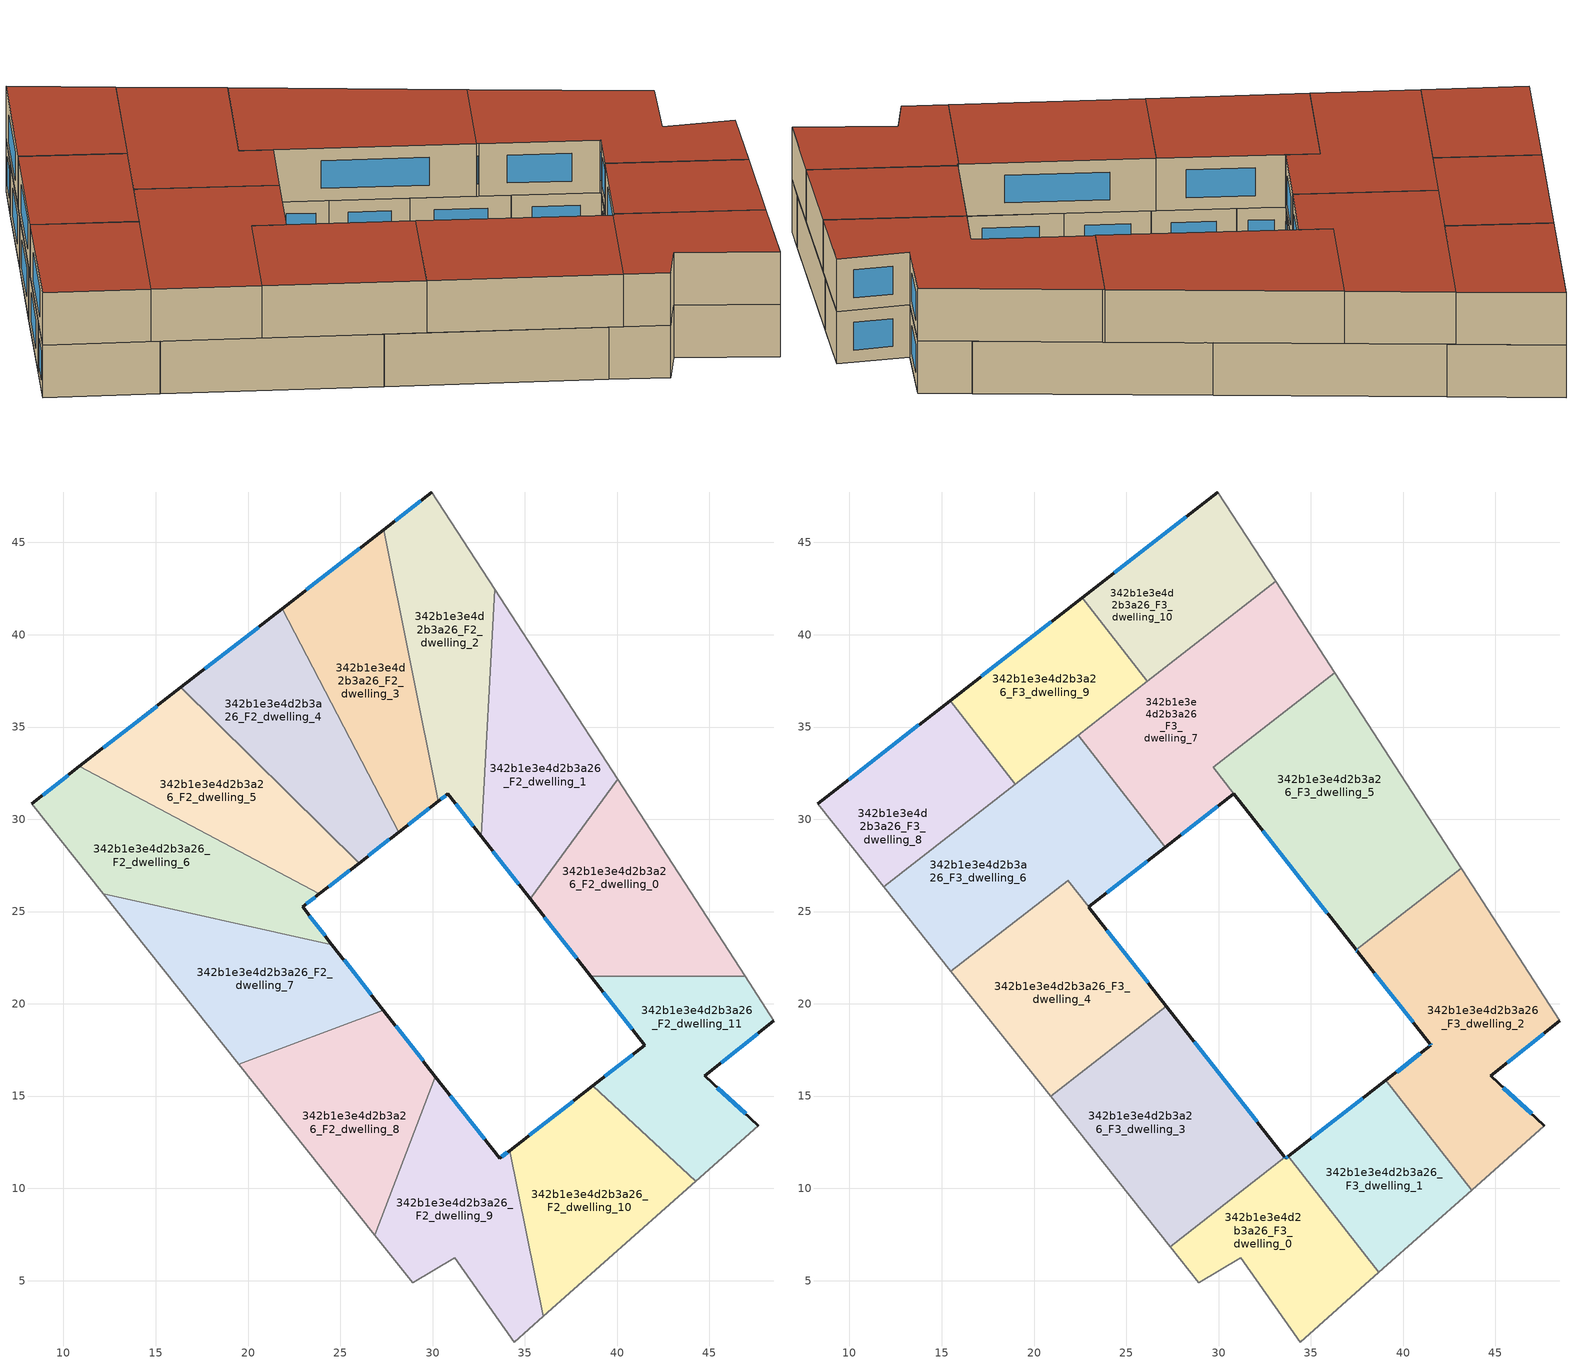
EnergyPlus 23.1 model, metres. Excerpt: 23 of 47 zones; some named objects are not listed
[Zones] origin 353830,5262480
342b1e3e4d2b3a26_F2_dwelling_0
 floor to 342b1e3e4d2b3a26_F1_dwelling_0 (EU_floor_Construction): 40.04,32.16 46.94,21.5 38.57,21.5 35.29,25.68 z6
 wall outside (EU_wall_Construction): 35.29,25.68 38.57,21.5 z6:9
 wall adiabatic (EU_wall_Construction): 46.94,21.5 40.04,32.16 z6:9
 wall to 342b1e3e4d2b3a26_F2_dwelling_11 (EU_wall_Construction): 38.57,21.5 46.94,21.5 z6:9
 wall to 342b1e3e4d2b3a26_F2_dwelling_1 (EU_wall_Construction): 40.04,32.16 35.29,25.68 z6:9
 window (EU_Window_Construction): 36.06,24.7 37.8,22.48 z6.7:8.3
342b1e3e4d2b3a26_F2_dwelling_1
 floor to 342b1e3e4d2b3a26_F1_dwelling_1 (EU_floor_Construction): 33.37,42.47 40.04,32.16 35.29,25.68 32.64,29.07 z6
 wall outside (EU_wall_Construction): 32.64,29.07 35.29,25.68 z6:9
 wall to 342b1e3e4d2b3a26_F2_dwelling_2 (EU_wall_Construction): 33.37,42.47 32.64,29.07 z6:9
 wall adiabatic (EU_wall_Construction): 40.04,32.16 33.37,42.47 z6:9
 window (EU_Window_Construction): 33.26,28.27 34.67,26.48 z6.7:8.3
342b1e3e4d2b3a26_F2_dwelling_10
 floor to 342b1e3e4d2b3a26_F1_dwelling_10 (EU_floor_Construction): 44.26,10.4 36.01,3.08 34.17,12.04 38.68,15.55 z6
 wall outside (EU_wall_Construction): 38.68,15.55 34.17,12.04 z6:9
 wall to 342b1e3e4d2b3a26_F2_dwelling_11 (EU_wall_Construction): 44.26,10.4 38.68,15.55 z6:9
 wall adiabatic (EU_wall_Construction): 36.01,3.08 44.26,10.4 z6:9
 wall to 342b1e3e4d2b3a26_F2_dwelling_9 (EU_wall_Construction): 34.17,12.04 36.01,3.08 z6:9
 window (EU_Window_Construction): 37.62,14.73 35.23,12.87 z6.7:8.3
342b1e3e4d2b3a26_F2_dwelling_11
 floor to 342b1e3e4d2b3a26_F1_dwelling_11 (EU_floor_Construction): 46.94,21.5 48.5,19.09 44.76,16.09 47.65,13.4 44.26,10.4 38.68,15.55 41.51,17.76 38.57,21.5 z6
 wall outside (EU_wall_Construction): 38.57,21.5 41.51,17.76 38.68,15.55 / 47.65,13.4 44.76,16.09 48.5,19.09 z6:9
 wall adiabatic (EU_wall_Construction): 48.5,19.09 46.94,21.5 / 44.26,10.4 47.65,13.4 z6:9
 window (EU_Window_Construction): 40.84,17.24 39.34,16.07 / 39.26,20.62 40.82,18.64 / 45.64,16.8 47.62,18.39 / 46.97,14.03 45.44,15.46 z6.7:8.3
342b1e3e4d2b3a26_F2_dwelling_2
 floor to 342b1e3e4d2b3a26_F1_dwelling_2 (EU_floor_Construction): 29.97,47.73 33.37,42.47 32.64,29.07 30.83,31.38 30.32,30.98 27.35,45.7 z6
 wall outside (EU_wall_Construction): 30.32,30.98 30.83,31.38 32.64,29.07 / 29.97,47.73 27.35,45.7 z6:9
 wall to 342b1e3e4d2b3a26_F2_dwelling_3 (EU_wall_Construction): 27.35,45.7 30.32,30.98 z6:9
 wall adiabatic (EU_wall_Construction): 33.37,42.47 29.97,47.73 z6:9
 window (EU_Window_Construction): 31.26,30.83 32.22,29.61 / 30.44,31.07 30.71,31.28 / 29.35,47.26 27.97,46.18 z6.7:8.3
 ceiling adiabatic (EU_roof_Construction): 32.64,29.07 32.98,35.37 29.92,32.98 30.04,32.39 z9
342b1e3e4d2b3a26_F2_dwelling_3
 floor to 342b1e3e4d2b3a26_F1_dwelling_3 (EU_floor_Construction): 27.35,45.7 30.32,30.98 28.17,29.3 21.86,41.42 z6
 wall outside (EU_wall_Construction): 28.17,29.3 30.32,30.98 / 27.35,45.7 21.86,41.42 z6:9
 wall to 342b1e3e4d2b3a26_F2_dwelling_4 (EU_wall_Construction): 21.86,41.42 28.17,29.3 z6:9
 window (EU_Window_Construction): 28.67,29.7 29.81,30.59 / 26.06,44.7 23.15,42.43 z6.7:8.3
 ceiling adiabatic (EU_roof_Construction): 30.04,32.39 29.92,32.98 29.7,32.82 z9; 28.62,39.41 27.35,45.7 22.61,42.01 26.14,37.48 z9
342b1e3e4d2b3a26_F2_dwelling_4
 floor to 342b1e3e4d2b3a26_F1_dwelling_4 (EU_floor_Construction): 21.86,41.42 28.17,29.3 26.01,27.63 16.36,37.14 z6
 wall outside (EU_wall_Construction): 26.01,27.63 28.17,29.3 / 21.86,41.42 16.36,37.14 z6:9
 wall to 342b1e3e4d2b3a26_F2_dwelling_5 (EU_wall_Construction): 16.36,37.14 26.01,27.63 z6:9
 window (EU_Window_Construction): 26.52,28.02 27.66,28.91 / 20.57,40.42 17.65,38.15 z6.7:8.3
342b1e3e4d2b3a26_F2_dwelling_5
 floor to 342b1e3e4d2b3a26_F1_dwelling_5 (EU_floor_Construction): 26.01,27.63 23.86,25.95 10.87,32.86 16.36,37.14 z6
 wall outside (EU_wall_Construction): 23.86,25.95 26.01,27.63 / 16.36,37.14 10.87,32.86 z6:9
 wall to 342b1e3e4d2b3a26_F2_dwelling_6 (EU_wall_Construction): 10.87,32.86 23.86,25.95 z6:9
 window (EU_Window_Construction): 24.37,26.35 25.51,27.24 / 15.07,36.14 12.16,33.87 z6.7:8.3
342b1e3e4d2b3a26_F2_dwelling_6
 floor to 342b1e3e4d2b3a26_F1_dwelling_6 (EU_floor_Construction): 23.86,25.95 22.95,25.25 24.55,23.21 12.14,25.97 8.27,30.84 10.87,32.86 z6
 wall outside (EU_wall_Construction): 24.55,23.21 22.95,25.25 23.86,25.95 / 10.87,32.86 8.27,30.84 z6:9
 wall to 342b1e3e4d2b3a26_F2_dwelling_7 (EU_wall_Construction): 12.14,25.97 24.55,23.21 z6:9
 wall adiabatic (EU_wall_Construction): 8.27,30.84 12.14,25.97 z6:9
 window (EU_Window_Construction): 23.17,25.41 23.65,25.79 / 24.17,23.69 23.33,24.77 / 10.26,32.39 8.88,31.31 z6.7:8.3
342b1e3e4d2b3a26_F2_dwelling_7
 floor to 342b1e3e4d2b3a26_F1_dwelling_7 (EU_floor_Construction): 24.55,23.21 27.33,19.67 19.5,16.73 12.14,25.97 z6
 wall outside (EU_wall_Construction): 27.33,19.67 24.55,23.21 z6:9
 wall to 342b1e3e4d2b3a26_F2_dwelling_8 (EU_wall_Construction): 19.5,16.73 27.33,19.67 z6:9
 wall adiabatic (EU_wall_Construction): 12.14,25.97 19.5,16.73 z6:9
 window (EU_Window_Construction): 26.68,20.5 25.2,22.38 z6.7:8.3
342b1e3e4d2b3a26_F2_dwelling_8
 floor to 342b1e3e4d2b3a26_F1_dwelling_8 (EU_floor_Construction): 27.33,19.67 30.15,16.06 26.88,7.47 19.5,16.73 z6
 wall outside (EU_wall_Construction): 30.15,16.06 27.33,19.67 z6:9
 wall to 342b1e3e4d2b3a26_F2_dwelling_9 (EU_wall_Construction): 26.88,7.47 30.15,16.06 z6:9
 wall adiabatic (EU_wall_Construction): 19.5,16.73 26.88,7.47 z6:9
 window (EU_Window_Construction): 29.49,16.91 27.99,18.82 z6.7:8.3
342b1e3e4d2b3a26_F2_dwelling_9
 floor to 342b1e3e4d2b3a26_F1_dwelling_9 (EU_floor_Construction): 34.17,12.04 36.01,3.08 34.42,1.67 31.21,6.24 28.92,4.89 26.88,7.47 30.15,16.06 33.63,11.62 z6
 wall outside (EU_wall_Construction): 34.17,12.04 33.63,11.62 30.15,16.06 z6:9
 wall adiabatic (EU_wall_Construction): 26.88,7.47 28.92,4.89 31.21,6.24 34.42,1.67 36.01,3.08 z6:9
 window (EU_Window_Construction): 32.81,12.67 30.97,15.02 / 34.04,11.95 33.76,11.72 z6.7:8.3
342b1e3e4d2b3a26_F3_dwelling_0
 floor to 342b1e3e4d2b3a26_F2_dwelling_9 (EU_floor_Construction): 34.4,10.93 36.01,3.08 34.42,1.67 31.21,6.24 28.92,4.89 27.38,6.84 33.59,11.68 33.63,11.62 33.77,11.73 z9
 floor to 342b1e3e4d2b3a26_F2_dwelling_10 (EU_floor_Construction): 34.4,10.93 38.67,5.44 36.01,3.08 z9
 wall outside (EU_wall_Construction): 33.77,11.74 33.63,11.62 33.59,11.68 z9:12
 wall adiabatic (EU_wall_Construction): 27.38,6.84 28.92,4.89 31.21,6.24 34.42,1.67 38.67,5.44 z9:12
 wall to 342b1e3e4d2b3a26_F3_dwelling_3 (EU_wall_Construction): 33.59,11.68 27.38,6.84 z9:12
 wall to 342b1e3e4d2b3a26_F3_dwelling_1 (EU_wall_Construction): 38.67,5.44 33.77,11.74 z9:12
 window (EU_Window_Construction): 33.62,11.64 33.6,11.66 / 33.74,11.71 33.66,11.65 z9.7:11.3
 roof outside (EU_roof_Construction): 38.67,5.44 33.77,11.74 33.63,11.62 33.59,11.68 27.38,6.84 28.92,4.89 31.21,6.24 34.42,1.67 z12
342b1e3e4d2b3a26_F3_dwelling_1
 floor to 342b1e3e4d2b3a26_F2_dwelling_10 (EU_floor_Construction): 40.92,13.48 43.7,9.91 38.67,5.44 34.4,10.93 34.17,12.04 38.68,15.55 z9
 floor to 342b1e3e4d2b3a26_F2_dwelling_9 (EU_floor_Construction): 34.17,12.04 34.4,10.93 33.77,11.73 z9
 floor to 342b1e3e4d2b3a26_F2_dwelling_11 (EU_floor_Construction): 39.07,15.86 40.92,13.48 38.68,15.55 z9
 wall outside (EU_wall_Construction): 39.07,15.86 33.77,11.74 z9:12
 wall to 342b1e3e4d2b3a26_F3_dwelling_2 (EU_wall_Construction): 43.71,9.91 39.07,15.86 z9:12
 wall adiabatic (EU_wall_Construction): 38.67,5.44 43.71,9.91 z9:12
 window (EU_Window_Construction): 37.82,14.89 35.02,12.7 z9.7:11.3
 roof outside (EU_roof_Construction): 43.71,9.91 39.07,15.86 33.77,11.74 38.67,5.44 z12
342b1e3e4d2b3a26_F3_dwelling_10
 floor adiabatic (EU_floor_Construction): 27.35,45.7 28.62,39.41 26.14,37.47 22.61,42.01 z9
 floor to 342b1e3e4d2b3a26_F2_dwelling_2 (EU_floor_Construction): 29.97,47.73 33.1,42.89 28.62,39.41 27.35,45.7 z9
 wall outside (EU_wall_Construction): 29.97,47.73 22.61,42.01 z9:12
 wall to 342b1e3e4d2b3a26_F3_dwelling_9 (EU_wall_Construction): 22.61,42.01 26.14,37.47 z9:12
 wall adiabatic (EU_wall_Construction): 33.1,42.89 29.97,47.73 z9:12
 wall to 342b1e3e4d2b3a26_F3_dwelling_7 (EU_wall_Construction): 26.14,37.47 33.1,42.89 z9:12
 window (EU_Window_Construction): 28.24,46.39 24.34,43.35 z9.7:11.3
 roof outside (EU_roof_Construction): 33.1,42.89 29.97,47.73 22.61,42.01 26.14,37.47 z12
342b1e3e4d2b3a26_F3_dwelling_2
 floor to 342b1e3e4d2b3a26_F2_dwelling_11 (EU_floor_Construction): 46.94,21.5 48.5,19.09 44.76,16.09 47.65,13.4 44.26,10.4 40.92,13.48 39.07,15.86 41.51,17.76 38.57,21.5 z9
 floor to 342b1e3e4d2b3a26_F2_dwelling_0 (EU_floor_Construction): 43.15,27.36 46.94,21.5 38.57,21.5 37.52,22.85 37.5,22.86 37.46,22.92 z9
 floor to 342b1e3e4d2b3a26_F2_dwelling_10 (EU_floor_Construction): 44.26,10.4 43.7,9.91 40.92,13.48 z9
 wall outside (EU_wall_Construction): 37.46,22.92 37.52,22.85 41.47,17.81 41.51,17.76 39.07,15.86 / 47.65,13.4 44.76,16.09 48.5,19.09 z9:12
 wall to 342b1e3e4d2b3a26_F3_dwelling_5 (EU_wall_Construction): 43.15,27.36 37.46,22.92 z9:12
 wall adiabatic (EU_wall_Construction): 48.5,19.09 43.2,27.27 43.15,27.36 / 43.71,9.91 47.65,13.4 z9:12
 window (EU_Window_Construction): 37.47,22.91 37.5,22.86 / 45.64,16.8 47.62,18.39 / 46.97,14.03 45.44,15.46 / 40.93,17.31 39.64,16.3 / 41.47,17.8 41.5,17.77 / 38.44,21.66 40.54,18.99 z9.7:11.3
 roof outside (EU_roof_Construction): 47.65,13.4 44.76,16.09 48.5,19.09 43.2,27.27 43.15,27.36 37.46,22.92 37.52,22.85 41.47,17.81 41.51,17.76 39.07,15.86 43.71,9.91 z12
342b1e3e4d2b3a26_F3_dwelling_3
 floor to 342b1e3e4d2b3a26_F2_dwelling_8 (EU_floor_Construction): 27.33,19.67 30.15,16.06 26.88,7.47 20.89,14.98 26.51,19.36 z9
 floor to 342b1e3e4d2b3a26_F2_dwelling_9 (EU_floor_Construction): 30.15,16.06 33.59,11.68 27.38,6.84 26.88,7.47 z9
 floor to 342b1e3e4d2b3a26_F2_dwelling_7 (EU_floor_Construction): 27.17,19.87 27.33,19.67 26.51,19.36 z9
 wall outside (EU_wall_Construction): 33.59,11.68 27.17,19.87 z9:12
 wall adiabatic (EU_wall_Construction): 20.89,14.98 27.38,6.84 z9:12
 wall to 342b1e3e4d2b3a26_F3_dwelling_4 (EU_wall_Construction): 27.17,19.87 20.89,14.98 z9:12
 window (EU_Window_Construction): 32.08,13.6 28.68,17.95 z9.7:11.3
 roof outside (EU_roof_Construction): 33.59,11.68 27.17,19.87 20.89,14.98 27.38,6.84 z12
342b1e3e4d2b3a26_F3_dwelling_4
 floor to 342b1e3e4d2b3a26_F2_dwelling_7 (EU_floor_Construction): 24.54,23.21 27.17,19.87 26.51,19.36 19.5,16.73 15.5,21.76 18.97,24.46 z9
 floor to 342b1e3e4d2b3a26_F2_dwelling_8 (EU_floor_Construction): 26.51,19.36 20.89,14.98 19.5,16.73 z9
 floor to 342b1e3e4d2b3a26_F2_dwelling_6 (EU_floor_Construction): 21.82,26.68 24.54,23.21 18.97,24.46 z9
 wall outside (EU_wall_Construction): 27.17,19.87 22.96,25.24 z9:12
 wall to 342b1e3e4d2b3a26_F3_dwelling_6 (EU_wall_Construction): 22.95,25.25 21.83,26.68 / 21.82,26.68 15.5,21.76 z9:12
 wall adiabatic (EU_wall_Construction): 15.5,21.76 20.89,14.98 z9:12
 window (EU_Window_Construction): 26.18,21.13 23.94,23.98 z9.7:11.3
 roof outside (EU_roof_Construction): 27.17,19.87 21.83,26.68 15.5,21.76 20.89,14.98 z12
342b1e3e4d2b3a26_F3_dwelling_5
 floor to 342b1e3e4d2b3a26_F2_dwelling_0 (EU_floor_Construction): 40.04,32.16 43.15,27.36 37.46,22.92 35.29,25.68 z9
 floor to 342b1e3e4d2b3a26_F2_dwelling_1 (EU_floor_Construction): 36.29,37.95 40.04,32.16 35.29,25.68 32.64,29.07 32.98,35.37 z9
 floor adiabatic (EU_floor_Construction): 32.98,35.37 32.64,29.07 29.7,32.82 z9
 wall outside (EU_wall_Construction): 30.83,31.37 37.46,22.92 z9:12
 wall to 342b1e3e4d2b3a26_F3_dwelling_7 (EU_wall_Construction): 29.7,32.82 30.83,31.38 / 36.29,37.95 29.71,32.82 z9:12
 wall adiabatic (EU_wall_Construction): 43.15,27.36 36.29,37.95 z9:12
 window (EU_Window_Construction): 32.39,29.39 35.9,24.91 z9.7:11.3
 roof outside (EU_roof_Construction): 43.15,27.36 36.29,37.95 29.71,32.82 37.46,22.92 z12
342b1e3e4d2b3a26_F3_dwelling_6
 floor to 342b1e3e4d2b3a26_F2_dwelling_5 (EU_floor_Construction): 26.01,27.63 23.86,25.95 16.42,29.91 20.49,33.08 z9
 floor to 342b1e3e4d2b3a26_F2_dwelling_4 (EU_floor_Construction): 22.38,34.55 27.11,28.48 26.01,27.63 20.49,33.08 z9
 floor to 342b1e3e4d2b3a26_F2_dwelling_7 (EU_floor_Construction): 18.97,24.46 15.5,21.76 12.14,25.97 z9
 floor to 342b1e3e4d2b3a26_F2_dwelling_6 (EU_floor_Construction): 21.83,26.68 18.97,24.46 12.14,25.97 11.85,26.35 16.42,29.91 23.86,25.95 22.95,25.25 z9
 wall outside (EU_wall_Construction): 22.95,25.25 27.11,28.48 z9:12
 wall to 342b1e3e4d2b3a26_F3_dwelling_7 (EU_wall_Construction): 27.11,28.48 22.38,34.55 z9:12
 wall adiabatic (EU_wall_Construction): 11.85,26.35 15.5,21.76 z9:12
 wall to 342b1e3e4d2b3a26_F3_dwelling_8 (EU_wall_Construction): 18.98,31.9 11.85,26.35 z9:12
 wall to 342b1e3e4d2b3a26_F3_dwelling_9 (EU_wall_Construction): 22.38,34.55 18.98,31.9 z9:12
 window (EU_Window_Construction): 23.93,26.01 26.13,27.72 z9.7:11.3
 roof outside (EU_roof_Construction): 22.95,25.25 27.11,28.48 22.38,34.55 11.85,26.35 15.5,21.76 21.83,26.68 z12
342b1e3e4d2b3a26_F3_dwelling_7
 floor to 342b1e3e4d2b3a26_F2_dwelling_1 (EU_floor_Construction): 33.37,42.47 36.29,37.95 32.98,35.37 z9
 floor to 342b1e3e4d2b3a26_F2_dwelling_2 (EU_floor_Construction): 33.1,42.89 33.37,42.47 32.98,35.37 29.92,32.98 28.62,39.41 z9; 30.04,32.39 30.83,31.38 30.32,30.98 z9
 floor to 342b1e3e4d2b3a26_F2_dwelling_3 (EU_floor_Construction): 28.62,39.41 29.92,32.98 29.7,32.82 30.04,32.39 30.32,30.98 28.17,29.3 24.55,36.24 z9
 floor to 342b1e3e4d2b3a26_F2_dwelling_4 (EU_floor_Construction): 24.55,36.24 28.17,29.3 27.11,28.49 22.38,34.55 z9
 wall outside (EU_wall_Construction): 27.11,28.49 30.83,31.38 z9:12
 wall adiabatic (EU_wall_Construction): 36.29,37.95 33.1,42.89 z9:12
 wall to 342b1e3e4d2b3a26_F3_dwelling_9 (EU_wall_Construction): 26.14,37.47 22.38,34.55 z9:12
 window (EU_Window_Construction): 27.99,29.16 29.96,30.7 z9.7:11.3
 roof outside (EU_roof_Construction): 30.83,31.38 29.7,32.82 36.29,37.95 33.1,42.89 22.38,34.55 27.11,28.48 z12
342b1e3e4d2b3a26_F3_dwelling_8
 floor to 342b1e3e4d2b3a26_F2_dwelling_6 (EU_floor_Construction): 16.42,29.91 11.85,26.35 8.27,30.84 10.87,32.86 z9
 floor to 342b1e3e4d2b3a26_F2_dwelling_5 (EU_floor_Construction): 15.45,36.43 18.98,31.9 16.42,29.91 10.87,32.86 z9
 wall outside (EU_wall_Construction): 15.45,36.43 8.27,30.84 z9:12
 wall adiabatic (EU_wall_Construction): 8.27,30.84 11.85,26.35 z9:12
 wall to 342b1e3e4d2b3a26_F3_dwelling_9 (EU_wall_Construction): 18.98,31.9 15.45,36.43 z9:12
 window (EU_Window_Construction): 13.77,35.12 9.96,32.15 z9.7:11.3
 roof outside (EU_roof_Construction): 18.98,31.9 15.45,36.43 8.27,30.84 11.85,26.35 z12
342b1e3e4d2b3a26_F3_dwelling_9
 floor to 342b1e3e4d2b3a26_F2_dwelling_4 (EU_floor_Construction): 21.86,41.42 24.55,36.24 20.49,33.08 16.36,37.14 z9
 floor to 342b1e3e4d2b3a26_F2_dwelling_3 (EU_floor_Construction): 22.61,42.01 26.14,37.48 24.55,36.24 21.86,41.42 z9
 floor to 342b1e3e4d2b3a26_F2_dwelling_5 (EU_floor_Construction): 20.49,33.08 18.98,31.9 15.45,36.43 16.36,37.14 z9
 wall outside (EU_wall_Construction): 22.61,42.01 15.45,36.43 z9:12
 window (EU_Window_Construction): 20.93,40.7 17.13,37.74 z9.7:11.3
 roof outside (EU_roof_Construction): 26.14,37.47 22.61,42.01 15.45,36.43 18.98,31.9 z12
[Building]
EU S2 Campaign: North Axis=0; Terrain=City; Solar Distribution=FullExterior
[Site:Location]
Budapest.Ferenc.Liszt.Intl.AP: Latitude=47.437; Longitude=19.256; Time Zone=1; Elevation=185
[SizingPeriod:WeatherFileDays]
AnnualSizingPeriod: Begin Month=1; Begin Day of Month=1; End Month=12; End Day of Month=31; Day of Week for Start Day=Monday; Use Weather File Daylight Saving Period=No; Use Weather File Rain and Snow Indicators=No
[MATERIAL]
EU_InternalMass_Material: Roughness=MediumRough; Thickness=0.1; Conductivity=1; Density=1800; Specific Heat=900; Thermal Absorptance=0.9; Solar Absorptance=0.7; Visible Absorptance=0.7
[MATERIAL:NOMASS] Roughness=MediumRough; Thermal Absorptance=0.9; Solar Absorptance=0.7; Visible Absorptance=0.7
Name | Thermal Resistance
EU_wall_NoMass | 0.832559
EU_roof_NoMass | 1.39638
EU_floor_NoMass | 0.872794
[WINDOWMATERIAL:SIMPLEGLAZINGSYSTEM]
EU_Window_SimpleGlazing: UFactor=2.79869; Solar Heat Gain Coefficient=0.75; Visible Transmittance=0.75
[CONSTRUCTION]
EU_wall_Construction: EU_wall_NoMass
EU_roof_Construction: EU_roof_NoMass
EU_floor_Construction: EU_floor_NoMass
EU_Window_Construction: EU_Window_SimpleGlazing
EU_InternalMass_Construction: EU_InternalMass_Material
[ZONE] Type=1; Multiplier=1; Ceiling Height=autocalculate; Floor Area=autocalculate; Part of Total Floor Area=Yes
Name | Volume
342b1e3e4d2b3a26_F2_dwelling_0 | 195.367
342b1e3e4d2b3a26_F3_dwelling_0 | 156.309
342b1e3e4d2b3a26_F2_dwelling_1; 342b1e3e4d2b3a26_F2_dwelling_11; 342b1e3e4d2b3a26_F2_dwelling_4 | 195.371
342b1e3e4d2b3a26_F3_dwelling_1 | 156.302
342b1e3e4d2b3a26_F2_dwelling_10 | 195.378
342b1e3e4d2b3a26_F3_dwelling_10 | 156.297
342b1e3e4d2b3a26_F2_dwelling_2; 342b1e3e4d2b3a26_F2_dwelling_8 | 195.361
342b1e3e4d2b3a26_F3_dwelling_2 | 291.253
342b1e3e4d2b3a26_F2_dwelling_3 | 195.366
342b1e3e4d2b3a26_F3_dwelling_3 | 247.203
342b1e3e4d2b3a26_F3_dwelling_4 | 207.32
342b1e3e4d2b3a26_F2_dwelling_5 | 195.37
342b1e3e4d2b3a26_F3_dwelling_5 | 293.585
342b1e3e4d2b3a26_F2_dwelling_6 | 195.386
342b1e3e4d2b3a26_F3_dwelling_6 | 263.3
342b1e3e4d2b3a26_F2_dwelling_7 | 195.387
342b1e3e4d2b3a26_F3_dwelling_7 | 260.2
342b1e3e4d2b3a26_F3_dwelling_8 | 156.31
342b1e3e4d2b3a26_F2_dwelling_9 | 195.373
342b1e3e4d2b3a26_F3_dwelling_9 | 156.301
[INTERNALMASS] Construction=EU_InternalMass_Construction
Name | Zone or ZoneList | Surface Area
342b1e3e4d2b3a26_F2_dwelling_0_EU_InternalMass | 342b1e3e4d2b3a26_F2_dwelling_0 | 65.1223
342b1e3e4d2b3a26_F2_dwelling_1_EU_InternalMass | 342b1e3e4d2b3a26_F2_dwelling_1 | 65.1238
342b1e3e4d2b3a26_F2_dwelling_2_EU_InternalMass | 342b1e3e4d2b3a26_F2_dwelling_2 | 65.1207
342b1e3e4d2b3a26_F2_dwelling_3_EU_InternalMass | 342b1e3e4d2b3a26_F2_dwelling_3 | 65.122
342b1e3e4d2b3a26_F2_dwelling_4_EU_InternalMass | 342b1e3e4d2b3a26_F2_dwelling_4 | 65.1238
342b1e3e4d2b3a26_F2_dwelling_5_EU_InternalMass | 342b1e3e4d2b3a26_F2_dwelling_5 | 65.1234
342b1e3e4d2b3a26_F2_dwelling_6_EU_InternalMass | 342b1e3e4d2b3a26_F2_dwelling_6 | 65.1287
342b1e3e4d2b3a26_F2_dwelling_7_EU_InternalMass | 342b1e3e4d2b3a26_F2_dwelling_7 | 65.1291
342b1e3e4d2b3a26_F2_dwelling_8_EU_InternalMass | 342b1e3e4d2b3a26_F2_dwelling_8 | 65.1203
342b1e3e4d2b3a26_F2_dwelling_9_EU_InternalMass | 342b1e3e4d2b3a26_F2_dwelling_9 | 65.1241
342b1e3e4d2b3a26_F2_dwelling_10_EU_InternalMass | 342b1e3e4d2b3a26_F2_dwelling_10 | 65.1258
342b1e3e4d2b3a26_F2_dwelling_11_EU_InternalMass | 342b1e3e4d2b3a26_F2_dwelling_11 | 65.1238
342b1e3e4d2b3a26_F3_dwelling_0_EU_InternalMass | 342b1e3e4d2b3a26_F3_dwelling_0 | 52.103
342b1e3e4d2b3a26_F3_dwelling_1_EU_InternalMass | 342b1e3e4d2b3a26_F3_dwelling_1 | 52.1004
342b1e3e4d2b3a26_F3_dwelling_2_EU_InternalMass | 342b1e3e4d2b3a26_F3_dwelling_2 | 97.0865
342b1e3e4d2b3a26_F3_dwelling_3_EU_InternalMass | 342b1e3e4d2b3a26_F3_dwelling_3 | 82.4009
342b1e3e4d2b3a26_F3_dwelling_4_EU_InternalMass | 342b1e3e4d2b3a26_F3_dwelling_4 | 69.1289
342b1e3e4d2b3a26_F3_dwelling_5_EU_InternalMass | 342b1e3e4d2b3a26_F3_dwelling_5 | 97.8583
342b1e3e4d2b3a26_F3_dwelling_6_EU_InternalMass | 342b1e3e4d2b3a26_F3_dwelling_6 | 87.7685
342b1e3e4d2b3a26_F3_dwelling_7_EU_InternalMass | 342b1e3e4d2b3a26_F3_dwelling_7 | 86.7521
342b1e3e4d2b3a26_F3_dwelling_8_EU_InternalMass | 342b1e3e4d2b3a26_F3_dwelling_8 | 52.1034
342b1e3e4d2b3a26_F3_dwelling_9_EU_InternalMass | 342b1e3e4d2b3a26_F3_dwelling_9 | 52.1003
342b1e3e4d2b3a26_F3_dwelling_10_EU_InternalMass | 342b1e3e4d2b3a26_F3_dwelling_10 | 52.099
[OTHEREQUIPMENT] Fuel Type=Electricity; Design Level Calculation Method=Watts/Area; Power per Zone Floor Area=1; Fraction Latent=0; Fraction Radiant=0; Fraction Lost=0; Carbon Dioxide Generation Rate=0; EndUse Subcategory=EU_Step8_InternalGains
Name | Zone or ZoneList or Space or SpaceList | Schedule
EU_Step8_InternalGain_342b1e3e4d2b3a26_F2_dwelling_0_f000 | 342b1e3e4d2b3a26_F2_dwelling_0 | EU_Step8_GainSchedule_342b1e3e4d2b3a26_F2_dwelling_0_f000
EU_Step8_InternalGain_342b1e3e4d2b3a26_F2_dwelling_1_f000 | 342b1e3e4d2b3a26_F2_dwelling_1 | EU_Step8_GainSchedule_342b1e3e4d2b3a26_F2_dwelling_1_f000
EU_Step8_InternalGain_342b1e3e4d2b3a26_F2_dwelling_2_f000 | 342b1e3e4d2b3a26_F2_dwelling_2 | EU_Step8_GainSchedule_342b1e3e4d2b3a26_F2_dwelling_2_f000
EU_Step8_InternalGain_342b1e3e4d2b3a26_F2_dwelling_3_f000 | 342b1e3e4d2b3a26_F2_dwelling_3 | EU_Step8_GainSchedule_342b1e3e4d2b3a26_F2_dwelling_3_f000
EU_Step8_InternalGain_342b1e3e4d2b3a26_F2_dwelling_4_f000 | 342b1e3e4d2b3a26_F2_dwelling_4 | EU_Step8_GainSchedule_342b1e3e4d2b3a26_F2_dwelling_4_f000
EU_Step8_InternalGain_342b1e3e4d2b3a26_F2_dwelling_5_f000 | 342b1e3e4d2b3a26_F2_dwelling_5 | EU_Step8_GainSchedule_342b1e3e4d2b3a26_F2_dwelling_5_f000
EU_Step8_InternalGain_342b1e3e4d2b3a26_F2_dwelling_6_f000 | 342b1e3e4d2b3a26_F2_dwelling_6 | EU_Step8_GainSchedule_342b1e3e4d2b3a26_F2_dwelling_6_f000
EU_Step8_InternalGain_342b1e3e4d2b3a26_F2_dwelling_7_f000 | 342b1e3e4d2b3a26_F2_dwelling_7 | EU_Step8_GainSchedule_342b1e3e4d2b3a26_F2_dwelling_7_f000
EU_Step8_InternalGain_342b1e3e4d2b3a26_F2_dwelling_8_f000 | 342b1e3e4d2b3a26_F2_dwelling_8 | EU_Step8_GainSchedule_342b1e3e4d2b3a26_F2_dwelling_8_f000
EU_Step8_InternalGain_342b1e3e4d2b3a26_F2_dwelling_9_f000 | 342b1e3e4d2b3a26_F2_dwelling_9 | EU_Step8_GainSchedule_342b1e3e4d2b3a26_F2_dwelling_9_f000
EU_Step8_InternalGain_342b1e3e4d2b3a26_F2_dwelling_10_f000 | 342b1e3e4d2b3a26_F2_dwelling_10 | EU_Step8_GainSchedule_342b1e3e4d2b3a26_F2_dwelling_10_f000
EU_Step8_InternalGain_342b1e3e4d2b3a26_F2_dwelling_11_f000 | 342b1e3e4d2b3a26_F2_dwelling_11 | EU_Step8_GainSchedule_342b1e3e4d2b3a26_F2_dwelling_11_f000
EU_Step8_InternalGain_342b1e3e4d2b3a26_F3_dwelling_0_f000 | 342b1e3e4d2b3a26_F3_dwelling_0 | EU_Step8_GainSchedule_342b1e3e4d2b3a26_F3_dwelling_0_f000
EU_Step8_InternalGain_342b1e3e4d2b3a26_F3_dwelling_1_f000 | 342b1e3e4d2b3a26_F3_dwelling_1 | EU_Step8_GainSchedule_342b1e3e4d2b3a26_F3_dwelling_1_f000
EU_Step8_InternalGain_342b1e3e4d2b3a26_F3_dwelling_2_f000 | 342b1e3e4d2b3a26_F3_dwelling_2 | EU_Step8_GainSchedule_342b1e3e4d2b3a26_F3_dwelling_2_f000
EU_Step8_InternalGain_342b1e3e4d2b3a26_F3_dwelling_3_f000 | 342b1e3e4d2b3a26_F3_dwelling_3 | EU_Step8_GainSchedule_342b1e3e4d2b3a26_F3_dwelling_3_f000
EU_Step8_InternalGain_342b1e3e4d2b3a26_F3_dwelling_4_f000 | 342b1e3e4d2b3a26_F3_dwelling_4 | EU_Step8_GainSchedule_342b1e3e4d2b3a26_F3_dwelling_4_f000
EU_Step8_InternalGain_342b1e3e4d2b3a26_F3_dwelling_5_f000 | 342b1e3e4d2b3a26_F3_dwelling_5 | EU_Step8_GainSchedule_342b1e3e4d2b3a26_F3_dwelling_5_f000
EU_Step8_InternalGain_342b1e3e4d2b3a26_F3_dwelling_6_f000 | 342b1e3e4d2b3a26_F3_dwelling_6 | EU_Step8_GainSchedule_342b1e3e4d2b3a26_F3_dwelling_6_f000
EU_Step8_InternalGain_342b1e3e4d2b3a26_F3_dwelling_7_f000 | 342b1e3e4d2b3a26_F3_dwelling_7 | EU_Step8_GainSchedule_342b1e3e4d2b3a26_F3_dwelling_7_f000
EU_Step8_InternalGain_342b1e3e4d2b3a26_F3_dwelling_8_f000 | 342b1e3e4d2b3a26_F3_dwelling_8 | EU_Step8_GainSchedule_342b1e3e4d2b3a26_F3_dwelling_8_f000
EU_Step8_InternalGain_342b1e3e4d2b3a26_F3_dwelling_9_f000 | 342b1e3e4d2b3a26_F3_dwelling_9 | EU_Step8_GainSchedule_342b1e3e4d2b3a26_F3_dwelling_9_f000
EU_Step8_InternalGain_342b1e3e4d2b3a26_F3_dwelling_10_f000 | 342b1e3e4d2b3a26_F3_dwelling_10 | EU_Step8_GainSchedule_342b1e3e4d2b3a26_F3_dwelling_10_f000
[ZONEVENTILATION:DESIGNFLOWRATE] Schedule=EU_AlwaysOn; Design Flow Rate Calculation Method=AirChanges/Hour; Air Changes per Hour=0.475469; Ventilation Type=Natural; Fan Pressure Rise=0; Fan Total Efficiency=1; Constant Term Coefficient=1; Temperature Term Coefficient=0; Velocity Term Coefficient=0; Velocity Squared Term Coefficient=0; Minimum Indoor Temperature=-100; Maximum Indoor Temperature=100; Delta Temperature=-100; Minimum Outdoor Temperature=-100; Maximum Outdoor Temperature=100; Maximum Wind Speed=40
Name | Zone or ZoneList or Space or SpaceList
EU_ConstantAir_342b1e3e4d2b3a26_F2_dwelling_0 | 342b1e3e4d2b3a26_F2_dwelling_0
EU_ConstantAir_342b1e3e4d2b3a26_F2_dwelling_1 | 342b1e3e4d2b3a26_F2_dwelling_1
EU_ConstantAir_342b1e3e4d2b3a26_F2_dwelling_2 | 342b1e3e4d2b3a26_F2_dwelling_2
EU_ConstantAir_342b1e3e4d2b3a26_F2_dwelling_3 | 342b1e3e4d2b3a26_F2_dwelling_3
EU_ConstantAir_342b1e3e4d2b3a26_F2_dwelling_4 | 342b1e3e4d2b3a26_F2_dwelling_4
EU_ConstantAir_342b1e3e4d2b3a26_F2_dwelling_5 | 342b1e3e4d2b3a26_F2_dwelling_5
EU_ConstantAir_342b1e3e4d2b3a26_F2_dwelling_6 | 342b1e3e4d2b3a26_F2_dwelling_6
EU_ConstantAir_342b1e3e4d2b3a26_F2_dwelling_7 | 342b1e3e4d2b3a26_F2_dwelling_7
EU_ConstantAir_342b1e3e4d2b3a26_F2_dwelling_8 | 342b1e3e4d2b3a26_F2_dwelling_8
EU_ConstantAir_342b1e3e4d2b3a26_F2_dwelling_9 | 342b1e3e4d2b3a26_F2_dwelling_9
EU_ConstantAir_342b1e3e4d2b3a26_F2_dwelling_10 | 342b1e3e4d2b3a26_F2_dwelling_10
EU_ConstantAir_342b1e3e4d2b3a26_F2_dwelling_11 | 342b1e3e4d2b3a26_F2_dwelling_11
EU_ConstantAir_342b1e3e4d2b3a26_F3_dwelling_0 | 342b1e3e4d2b3a26_F3_dwelling_0
EU_ConstantAir_342b1e3e4d2b3a26_F3_dwelling_1 | 342b1e3e4d2b3a26_F3_dwelling_1
EU_ConstantAir_342b1e3e4d2b3a26_F3_dwelling_2 | 342b1e3e4d2b3a26_F3_dwelling_2
EU_ConstantAir_342b1e3e4d2b3a26_F3_dwelling_3 | 342b1e3e4d2b3a26_F3_dwelling_3
EU_ConstantAir_342b1e3e4d2b3a26_F3_dwelling_4 | 342b1e3e4d2b3a26_F3_dwelling_4
EU_ConstantAir_342b1e3e4d2b3a26_F3_dwelling_5 | 342b1e3e4d2b3a26_F3_dwelling_5
EU_ConstantAir_342b1e3e4d2b3a26_F3_dwelling_6 | 342b1e3e4d2b3a26_F3_dwelling_6
EU_ConstantAir_342b1e3e4d2b3a26_F3_dwelling_7 | 342b1e3e4d2b3a26_F3_dwelling_7
EU_ConstantAir_342b1e3e4d2b3a26_F3_dwelling_8 | 342b1e3e4d2b3a26_F3_dwelling_8
EU_ConstantAir_342b1e3e4d2b3a26_F3_dwelling_9 | 342b1e3e4d2b3a26_F3_dwelling_9
EU_ConstantAir_342b1e3e4d2b3a26_F3_dwelling_10 | 342b1e3e4d2b3a26_F3_dwelling_10
[HVACTEMPLATE:ZONE:IDEALLOADSAIRSYSTEM] System Availability Schedule=EU_AlwaysOn; Maximum Heating Supply Air Temperature=50; Minimum Cooling Supply Air Temperature=13; Maximum Heating Supply Air Humidity Ratio=0.0156; Minimum Cooling Supply Air Humidity Ratio=0.0077; Heating Limit=NoLimit; Cooling Limit=NoLimit; Heating Availability Schedule=EU_AlwaysOn; Cooling Availability Schedule=EU_CoolingOff; Dehumidification Control Type=ConstantSensibleHeatRatio; Cooling Sensible Heat Ratio=0.7; Dehumidification Setpoint=60; Humidification Control Type=None; Humidification Setpoint=30; Outdoor Air Method=None; Outdoor Air Flow Rate per Person=0.00944; Outdoor Air Flow Rate per Zone Floor Area=0; Outdoor Air Flow Rate per Zone=0; Demand Controlled Ventilation Type=None; Outdoor Air Economizer Type=NoEconomizer; Heat Recovery Type=None; Sensible Heat Recovery Effectiveness=0.7; Latent Heat Recovery Effectiveness=0.65
Name | Template Thermostat
342b1e3e4d2b3a26_F2_dwelling_0 | EU_HeatOnly_342b1e3e4d2b3a26_F2_dwelling_0
342b1e3e4d2b3a26_F2_dwelling_1 | EU_HeatOnly_342b1e3e4d2b3a26_F2_dwelling_1
342b1e3e4d2b3a26_F2_dwelling_2 | EU_HeatOnly_342b1e3e4d2b3a26_F2_dwelling_2
342b1e3e4d2b3a26_F2_dwelling_3 | EU_HeatOnly_342b1e3e4d2b3a26_F2_dwelling_3
342b1e3e4d2b3a26_F2_dwelling_4 | EU_HeatOnly_342b1e3e4d2b3a26_F2_dwelling_4
342b1e3e4d2b3a26_F2_dwelling_5 | EU_HeatOnly_342b1e3e4d2b3a26_F2_dwelling_5
342b1e3e4d2b3a26_F2_dwelling_6 | EU_HeatOnly_342b1e3e4d2b3a26_F2_dwelling_6
342b1e3e4d2b3a26_F2_dwelling_7 | EU_HeatOnly_342b1e3e4d2b3a26_F2_dwelling_7
342b1e3e4d2b3a26_F2_dwelling_8 | EU_HeatOnly_342b1e3e4d2b3a26_F2_dwelling_8
342b1e3e4d2b3a26_F2_dwelling_9 | EU_HeatOnly_342b1e3e4d2b3a26_F2_dwelling_9
342b1e3e4d2b3a26_F2_dwelling_10 | EU_HeatOnly_342b1e3e4d2b3a26_F2_dwelling_10
342b1e3e4d2b3a26_F2_dwelling_11 | EU_HeatOnly_342b1e3e4d2b3a26_F2_dwelling_11
342b1e3e4d2b3a26_F3_dwelling_0 | EU_HeatOnly_342b1e3e4d2b3a26_F3_dwelling_0
342b1e3e4d2b3a26_F3_dwelling_1 | EU_HeatOnly_342b1e3e4d2b3a26_F3_dwelling_1
342b1e3e4d2b3a26_F3_dwelling_2 | EU_HeatOnly_342b1e3e4d2b3a26_F3_dwelling_2
342b1e3e4d2b3a26_F3_dwelling_3 | EU_HeatOnly_342b1e3e4d2b3a26_F3_dwelling_3
342b1e3e4d2b3a26_F3_dwelling_4 | EU_HeatOnly_342b1e3e4d2b3a26_F3_dwelling_4
342b1e3e4d2b3a26_F3_dwelling_5 | EU_HeatOnly_342b1e3e4d2b3a26_F3_dwelling_5
342b1e3e4d2b3a26_F3_dwelling_6 | EU_HeatOnly_342b1e3e4d2b3a26_F3_dwelling_6
342b1e3e4d2b3a26_F3_dwelling_7 | EU_HeatOnly_342b1e3e4d2b3a26_F3_dwelling_7
342b1e3e4d2b3a26_F3_dwelling_8 | EU_HeatOnly_342b1e3e4d2b3a26_F3_dwelling_8
342b1e3e4d2b3a26_F3_dwelling_9 | EU_HeatOnly_342b1e3e4d2b3a26_F3_dwelling_9
342b1e3e4d2b3a26_F3_dwelling_10 | EU_HeatOnly_342b1e3e4d2b3a26_F3_dwelling_10
[SIZING:ZONE] Zone Cooling Design Supply Air Temperature Input Method=SupplyAirTemperature; Zone Cooling Design Supply Air Temperature=13; Zone Heating Design Supply Air Temperature Input Method=SupplyAirTemperature; Zone Heating Design Supply Air Temperature=50; Zone Cooling Design Supply Air Humidity Ratio=0.008; Zone Heating Design Supply Air Humidity Ratio=0.008; Cooling Design Air Flow Method=DesignDay; Cooling Design Air Flow Rate=0; Cooling Minimum Air Flow per Zone Floor Area=0.000762; Cooling Minimum Air Flow=0; Cooling Minimum Air Flow Fraction=0.2; Heating Design Air Flow Method=DesignDay; Heating Design Air Flow Rate=0; Heating Maximum Air Flow per Zone Floor Area=0.002032; Heating Maximum Air Flow=0.141576; Heating Maximum Air Flow Fraction=0.3; Account for Dedicated Outdoor Air System=No; Dedicated Outdoor Air System Control Strategy=NeutralSupplyAir; Dedicated Outdoor Air Low Setpoint Temperature for Design=autosize; Dedicated Outdoor Air High Setpoint Temperature for Design=autosize; Zone Load Sizing Method=Sensible Load Only No Latent Load; Zone Latent Cooling Design Supply Air Humidity Ratio Input Method=HumidityRatioDifference; Zone Cooling Design Supply Air Humidity Ratio Difference=0.005; Zone Latent Heating Design Supply Air Humidity Ratio Input Method=HumidityRatioDifference; Zone Humidification Design Supply Air Humidity Ratio Difference=0.005
342b1e3e4d2b3a26_F2_dwelling_0; 342b1e3e4d2b3a26_F2_dwelling_1; 342b1e3e4d2b3a26_F2_dwelling_2; 342b1e3e4d2b3a26_F2_dwelling_3; 342b1e3e4d2b3a26_F2_dwelling_4; 342b1e3e4d2b3a26_F2_dwelling_5; 342b1e3e4d2b3a26_F2_dwelling_6; 342b1e3e4d2b3a26_F2_dwelling_7; 342b1e3e4d2b3a26_F2_dwelling_8; 342b1e3e4d2b3a26_F2_dwelling_9; 342b1e3e4d2b3a26_F2_dwelling_10; 342b1e3e4d2b3a26_F2_dwelling_11; 342b1e3e4d2b3a26_F3_dwelling_0; 342b1e3e4d2b3a26_F3_dwelling_1; 342b1e3e4d2b3a26_F3_dwelling_2; 342b1e3e4d2b3a26_F3_dwelling_3; 342b1e3e4d2b3a26_F3_dwelling_4; 342b1e3e4d2b3a26_F3_dwelling_5; 342b1e3e4d2b3a26_F3_dwelling_6; 342b1e3e4d2b3a26_F3_dwelling_7; 342b1e3e4d2b3a26_F3_dwelling_8; 342b1e3e4d2b3a26_F3_dwelling_9; 342b1e3e4d2b3a26_F3_dwelling_10
[SCHEDULE:CONSTANT]
Name | Hourly Value
EU_AlwaysOn | 1
EU_CoolingOff | 0
[SCHEDULE:FILE] Column Number=1; Rows to Skip at Top=0; Number of Hours of Data=8760; Column Separator=Comma; Interpolate to Timestep=No; Minutes per Item=60; Adjust Schedule for Daylight Savings=Yes
Name | File
EU_Step8_GainSchedule_342b1e3e4d2b3a26_F2_dwelling_0_f000 | ../../schedules/342b1e3e4d2b3a26/342b1e3e4d2b3a26_F2_dwelling_0_f000_gain.csv
EU_Step8_GainSchedule_342b1e3e4d2b3a26_F2_dwelling_1_f000 | ../../schedules/342b1e3e4d2b3a26/342b1e3e4d2b3a26_F2_dwelling_1_f000_gain.csv
EU_Step8_GainSchedule_342b1e3e4d2b3a26_F2_dwelling_2_f000 | ../../schedules/342b1e3e4d2b3a26/342b1e3e4d2b3a26_F2_dwelling_2_f000_gain.csv
EU_Step8_GainSchedule_342b1e3e4d2b3a26_F2_dwelling_3_f000 | ../../schedules/342b1e3e4d2b3a26/342b1e3e4d2b3a26_F2_dwelling_3_f000_gain.csv
EU_Step8_GainSchedule_342b1e3e4d2b3a26_F2_dwelling_4_f000 | ../../schedules/342b1e3e4d2b3a26/342b1e3e4d2b3a26_F2_dwelling_4_f000_gain.csv
EU_Step8_GainSchedule_342b1e3e4d2b3a26_F2_dwelling_5_f000 | ../../schedules/342b1e3e4d2b3a26/342b1e3e4d2b3a26_F2_dwelling_5_f000_gain.csv
EU_Step8_GainSchedule_342b1e3e4d2b3a26_F2_dwelling_6_f000 | ../../schedules/342b1e3e4d2b3a26/342b1e3e4d2b3a26_F2_dwelling_6_f000_gain.csv
EU_Step8_GainSchedule_342b1e3e4d2b3a26_F2_dwelling_7_f000 | ../../schedules/342b1e3e4d2b3a26/342b1e3e4d2b3a26_F2_dwelling_7_f000_gain.csv
EU_Step8_GainSchedule_342b1e3e4d2b3a26_F2_dwelling_8_f000 | ../../schedules/342b1e3e4d2b3a26/342b1e3e4d2b3a26_F2_dwelling_8_f000_gain.csv
EU_Step8_GainSchedule_342b1e3e4d2b3a26_F2_dwelling_9_f000 | ../../schedules/342b1e3e4d2b3a26/342b1e3e4d2b3a26_F2_dwelling_9_f000_gain.csv
EU_Step8_GainSchedule_342b1e3e4d2b3a26_F2_dwelling_10_f000 | ../../schedules/342b1e3e4d2b3a26/342b1e3e4d2b3a26_F2_dwelling_10_f000_gain.csv
EU_Step8_GainSchedule_342b1e3e4d2b3a26_F2_dwelling_11_f000 | ../../schedules/342b1e3e4d2b3a26/342b1e3e4d2b3a26_F2_dwelling_11_f000_gain.csv
EU_Step8_GainSchedule_342b1e3e4d2b3a26_F3_dwelling_0_f000 | ../../schedules/342b1e3e4d2b3a26/342b1e3e4d2b3a26_F3_dwelling_0_f000_gain.csv
EU_Step8_GainSchedule_342b1e3e4d2b3a26_F3_dwelling_1_f000 | ../../schedules/342b1e3e4d2b3a26/342b1e3e4d2b3a26_F3_dwelling_1_f000_gain.csv
EU_Step8_GainSchedule_342b1e3e4d2b3a26_F3_dwelling_2_f000 | ../../schedules/342b1e3e4d2b3a26/342b1e3e4d2b3a26_F3_dwelling_2_f000_gain.csv
EU_Step8_GainSchedule_342b1e3e4d2b3a26_F3_dwelling_3_f000 | ../../schedules/342b1e3e4d2b3a26/342b1e3e4d2b3a26_F3_dwelling_3_f000_gain.csv
EU_Step8_GainSchedule_342b1e3e4d2b3a26_F3_dwelling_4_f000 | ../../schedules/342b1e3e4d2b3a26/342b1e3e4d2b3a26_F3_dwelling_4_f000_gain.csv
EU_Step8_GainSchedule_342b1e3e4d2b3a26_F3_dwelling_5_f000 | ../../schedules/342b1e3e4d2b3a26/342b1e3e4d2b3a26_F3_dwelling_5_f000_gain.csv
EU_Step8_GainSchedule_342b1e3e4d2b3a26_F3_dwelling_6_f000 | ../../schedules/342b1e3e4d2b3a26/342b1e3e4d2b3a26_F3_dwelling_6_f000_gain.csv
EU_Step8_GainSchedule_342b1e3e4d2b3a26_F3_dwelling_7_f000 | ../../schedules/342b1e3e4d2b3a26/342b1e3e4d2b3a26_F3_dwelling_7_f000_gain.csv
EU_Step8_GainSchedule_342b1e3e4d2b3a26_F3_dwelling_8_f000 | ../../schedules/342b1e3e4d2b3a26/342b1e3e4d2b3a26_F3_dwelling_8_f000_gain.csv
EU_Step8_GainSchedule_342b1e3e4d2b3a26_F3_dwelling_9_f000 | ../../schedules/342b1e3e4d2b3a26/342b1e3e4d2b3a26_F3_dwelling_9_f000_gain.csv
EU_Step8_GainSchedule_342b1e3e4d2b3a26_F3_dwelling_10_f000 | ../../schedules/342b1e3e4d2b3a26/342b1e3e4d2b3a26_F3_dwelling_10_f000_gain.csv
